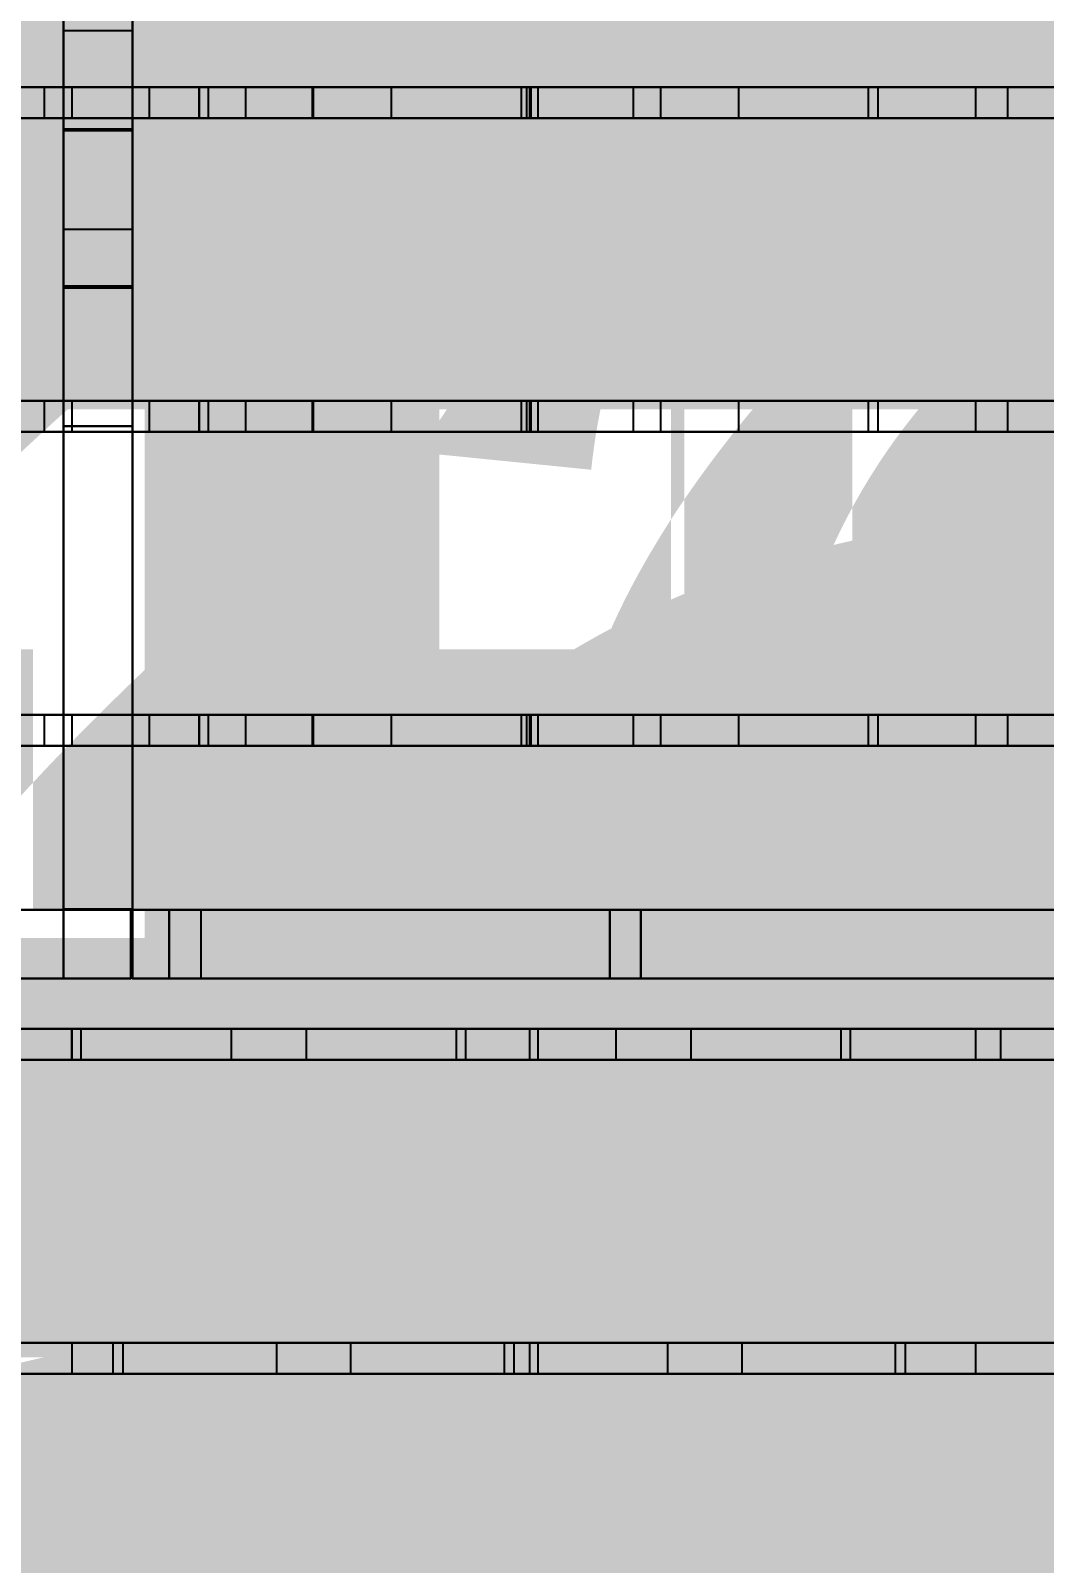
# Model space of a CAD drawing. Header units: inches. Extents: x -252 to 449, y -12 to 800.
# Drawn here: x -124.7 to -73.1, y 346.2 to 424.3 of the extents above; entities that cross this region are included whole.
import ezdxf

# ---------------------------------------------------------------- set-up
doc = ezdxf.new("R2010")
doc.units = ezdxf.units.IN
doc.header["$MEASUREMENT"] = 0
for name, color, linetype in [('FT2', 8, 'CONTINUOUS'), ('RT2', 7, 'CONTINUOUS'), ('W2', 5, 'CONTINUOUS')]:
    doc.layers.add(name, color=color, linetype=linetype)

msp = doc.modelspace()

# ---------------------------------------------------------------- linework, layer by layer
at = {"layer": 'FT2'}
for points in [[(-252, 419.87, 121.97), (0, 419.87, 121.97), (0, 421.45, 121.97), (-252, 421.45, 121.97)], [(-252, 421.45, 121.97), (0, 421.45, 121.97), (0, 421.45, 119.92), (-252, 421.45, 119.92)], [(-252, 421.45, 108), (0, 421.45, 108), (0, 419.87, 108), (-252, 419.87, 108)], [(-252, 421.45, 108), (-252, 421.45, 110.05), (0, 421.45, 110.05), (0, 421.45, 108)], [(-124.02, 421.45, 121.97), (-118.65, 421.45, 109.08), (-120.54, 421.45, 108.29), (-125.91, 421.45, 121.18)], [(-124.02, 419.87, 121.97), (-118.65, 419.87, 109.08), (-118.65, 421.45, 109.08), (-124.02, 421.45, 121.97)], [(-116.13, 421.45, 108.04), (-118.18, 421.45, 108.04), (-118.18, 421.45, 121.93), (-116.13, 421.45, 121.93)], [(-116.13, 421.45, 108.04), (-116.13, 421.45, 121.93), (-116.13, 419.87, 121.93), (-116.13, 419.87, 108.04)], [(-115.66, 419.87, 109.08), (-110.3, 419.87, 121.97), (-110.3, 421.45, 121.97), (-115.66, 421.45, 109.08)], [(-115.66, 421.45, 109.08), (-110.3, 421.45, 121.97), (-108.41, 421.45, 121.18), (-113.77, 421.45, 108.29)], [(-113.77, 421.45, 121.97), (-110.35, 421.45, 115.25), (-112.17, 421.45, 114.32), (-115.59, 421.45, 121.04)], [(-113.77, 419.87, 121.97), (-110.35, 419.87, 115.25), (-110.35, 421.45, 115.25), (-113.77, 421.45, 121.97)], [(-106.34, 421.45, 121.97), (-99.71, 421.45, 109.08), (-101.53, 421.45, 108.14), (-108.16, 421.45, 121.03)], [(-106.34, 419.87, 121.97), (-99.71, 419.87, 109.08), (-99.71, 421.45, 109.08), (-106.34, 421.45, 121.97)], [(-99.44, 421.45, 121.97), (-93.99, 421.45, 113.78), (-95.69, 421.45, 112.65), (-101.15, 421.45, 120.83)], [(-99.44, 419.87, 121.97), (-93.99, 419.87, 113.78), (-93.99, 421.45, 113.78), (-99.44, 421.45, 121.97)], [(-99.23, 419.87, 109.08), (-92.61, 419.87, 121.97), (-92.61, 421.45, 121.97), (-99.23, 421.45, 109.08)], [(-99.23, 421.45, 109.08), (-92.61, 421.45, 121.97), (-90.79, 421.45, 121.03), (-97.41, 421.45, 108.14)], [(-88.65, 421.45, 121.97), (-82.02, 421.45, 109.08), (-83.84, 421.45, 108.14), (-90.47, 421.45, 121.03)], [(-88.65, 419.87, 121.97), (-82.02, 419.87, 109.08), (-82.02, 421.45, 109.08), (-88.65, 421.45, 121.97)], [(-81.55, 419.87, 109.08), (-74.93, 419.87, 121.97), (-74.93, 421.45, 121.97), (-81.55, 421.45, 109.08)], [(-81.55, 421.45, 109.08), (-74.93, 421.45, 121.97), (-73.11, 421.45, 121.03), (-79.73, 421.45, 108.14)], [(-252, 419.87, 121.97), (-252, 419.87, 119.92), (0, 419.87, 119.92), (0, 419.87, 121.97)], [(-252, 419.87, 108), (0, 419.87, 108), (0, 419.87, 110.05), (-252, 419.87, 110.05)], [(-124.02, 419.87, 121.97), (-125.91, 419.87, 121.18), (-120.54, 419.87, 108.29), (-118.65, 419.87, 109.08)], [(-116.13, 419.87, 108.04), (-116.13, 419.87, 121.93), (-118.18, 419.87, 121.93), (-118.18, 419.87, 108.04)], [(-115.66, 419.87, 109.08), (-113.77, 419.87, 108.29), (-108.41, 419.87, 121.18), (-110.3, 419.87, 121.97)], [(-113.77, 419.87, 121.97), (-115.59, 419.87, 121.04), (-112.17, 419.87, 114.32), (-110.35, 419.87, 115.25)], [(-106.34, 419.87, 121.97), (-108.16, 419.87, 121.03), (-101.53, 419.87, 108.14), (-99.71, 419.87, 109.08)], [(-99.44, 419.87, 121.97), (-101.15, 419.87, 120.83), (-95.69, 419.87, 112.65), (-93.99, 419.87, 113.78)], [(-99.23, 419.87, 109.08), (-97.41, 419.87, 108.14), (-90.79, 419.87, 121.03), (-92.61, 419.87, 121.97)], [(-88.65, 419.87, 121.97), (-90.47, 419.87, 121.03), (-83.84, 419.87, 108.14), (-82.02, 419.87, 109.08)], [(-81.55, 419.87, 109.08), (-79.73, 419.87, 108.14), (-73.11, 419.87, 121.03), (-74.93, 419.87, 121.97)], [(-252, 403.87, 121.97), (0, 403.87, 121.97), (0, 405.45, 121.97), (-252, 405.45, 121.97)], [(-252, 405.45, 121.97), (0, 405.45, 121.97), (0, 405.45, 119.92), (-252, 405.45, 119.92)], [(-252, 405.45, 108), (0, 405.45, 108), (0, 403.87, 108), (-252, 403.87, 108)], [(-252, 405.45, 108), (-252, 405.45, 110.05), (0, 405.45, 110.05), (0, 405.45, 108)], [(-124.02, 405.45, 121.97), (-118.65, 405.45, 109.08), (-120.54, 405.45, 108.29), (-125.91, 405.45, 121.18)], [(-124.02, 403.87, 121.97), (-118.65, 403.87, 109.08), (-118.65, 405.45, 109.08), (-124.02, 405.45, 121.97)], [(-116.13, 405.45, 108.04), (-118.18, 405.45, 108.04), (-118.18, 405.45, 121.93), (-116.13, 405.45, 121.93)], [(-116.13, 405.45, 108.04), (-116.13, 405.45, 121.93), (-116.13, 403.87, 121.93), (-116.13, 403.87, 108.04)], [(-115.66, 403.87, 109.08), (-110.3, 403.87, 121.97), (-110.3, 405.45, 121.97), (-115.66, 405.45, 109.08)], [(-115.66, 405.45, 109.08), (-110.3, 405.45, 121.97), (-108.41, 405.45, 121.18), (-113.77, 405.45, 108.29)], [(-113.77, 405.45, 121.97), (-110.35, 405.45, 115.25), (-112.17, 405.45, 114.32), (-115.59, 405.45, 121.04)], [(-113.77, 403.87, 121.97), (-110.35, 403.87, 115.25), (-110.35, 405.45, 115.25), (-113.77, 405.45, 121.97)], [(-106.34, 405.45, 121.97), (-99.71, 405.45, 109.08), (-101.53, 405.45, 108.14), (-108.16, 405.45, 121.03)], [(-106.34, 403.87, 121.97), (-99.71, 403.87, 109.08), (-99.71, 405.45, 109.08), (-106.34, 405.45, 121.97)], [(-99.44, 405.45, 121.97), (-93.99, 405.45, 113.78), (-95.69, 405.45, 112.65), (-101.15, 405.45, 120.83)], [(-99.44, 403.87, 121.97), (-93.99, 403.87, 113.78), (-93.99, 405.45, 113.78), (-99.44, 405.45, 121.97)], [(-99.23, 403.87, 109.08), (-92.61, 403.87, 121.97), (-92.61, 405.45, 121.97), (-99.23, 405.45, 109.08)], [(-99.23, 405.45, 109.08), (-92.61, 405.45, 121.97), (-90.79, 405.45, 121.03), (-97.41, 405.45, 108.14)], [(-88.65, 405.45, 121.97), (-82.02, 405.45, 109.08), (-83.84, 405.45, 108.14), (-90.47, 405.45, 121.03)], [(-88.65, 403.87, 121.97), (-82.02, 403.87, 109.08), (-82.02, 405.45, 109.08), (-88.65, 405.45, 121.97)], [(-81.55, 403.87, 109.08), (-74.93, 403.87, 121.97), (-74.93, 405.45, 121.97), (-81.55, 405.45, 109.08)], [(-81.55, 405.45, 109.08), (-74.93, 405.45, 121.97), (-73.11, 405.45, 121.03), (-79.73, 405.45, 108.14)], [(-252, 403.87, 121.97), (-252, 403.87, 119.92), (0, 403.87, 119.92), (0, 403.87, 121.97)], [(-252, 403.87, 108), (0, 403.87, 108), (0, 403.87, 110.05), (-252, 403.87, 110.05)], [(-124.02, 403.87, 121.97), (-125.91, 403.87, 121.18), (-120.54, 403.87, 108.29), (-118.65, 403.87, 109.08)], [(-116.13, 403.87, 108.04), (-116.13, 403.87, 121.93), (-118.18, 403.87, 121.93), (-118.18, 403.87, 108.04)], [(-115.66, 403.87, 109.08), (-113.77, 403.87, 108.29), (-108.41, 403.87, 121.18), (-110.3, 403.87, 121.97)], [(-113.77, 403.87, 121.97), (-115.59, 403.87, 121.04), (-112.17, 403.87, 114.32), (-110.35, 403.87, 115.25)], [(-106.34, 403.87, 121.97), (-108.16, 403.87, 121.03), (-101.53, 403.87, 108.14), (-99.71, 403.87, 109.08)], [(-99.44, 403.87, 121.97), (-101.15, 403.87, 120.83), (-95.69, 403.87, 112.65), (-93.99, 403.87, 113.78)], [(-99.23, 403.87, 109.08), (-97.41, 403.87, 108.14), (-90.79, 403.87, 121.03), (-92.61, 403.87, 121.97)], [(-88.65, 403.87, 121.97), (-90.47, 403.87, 121.03), (-83.84, 403.87, 108.14), (-82.02, 403.87, 109.08)], [(-81.55, 403.87, 109.08), (-79.73, 403.87, 108.14), (-73.11, 403.87, 121.03), (-74.93, 403.87, 121.97)], [(-252, 387.87, 121.97), (0, 387.87, 121.97), (0, 389.45, 121.97), (-252, 389.45, 121.97)], [(-252, 389.45, 121.97), (0, 389.45, 121.97), (0, 389.45, 119.92), (-252, 389.45, 119.92)], [(-252, 389.45, 108), (0, 389.45, 108), (0, 387.87, 108), (-252, 387.87, 108)], [(-252, 389.45, 108), (-252, 389.45, 110.05), (0, 389.45, 110.05), (0, 389.45, 108)], [(-124.02, 389.45, 121.97), (-118.65, 389.45, 109.08), (-120.54, 389.45, 108.29), (-125.91, 389.45, 121.18)], [(-124.02, 387.87, 121.97), (-118.65, 387.87, 109.08), (-118.65, 389.45, 109.08), (-124.02, 389.45, 121.97)], [(-116.13, 389.45, 108.04), (-118.18, 389.45, 108.04), (-118.18, 389.45, 121.93), (-116.13, 389.45, 121.93)], [(-116.13, 389.45, 108.04), (-116.13, 389.45, 121.93), (-116.13, 387.87, 121.93), (-116.13, 387.87, 108.04)], [(-115.66, 387.87, 109.08), (-110.3, 387.87, 121.97), (-110.3, 389.45, 121.97), (-115.66, 389.45, 109.08)], [(-115.66, 389.45, 109.08), (-110.3, 389.45, 121.97), (-108.41, 389.45, 121.18), (-113.77, 389.45, 108.29)], [(-113.77, 389.45, 121.97), (-110.35, 389.45, 115.25), (-112.17, 389.45, 114.32), (-115.59, 389.45, 121.04)], [(-113.77, 387.87, 121.97), (-110.35, 387.87, 115.25), (-110.35, 389.45, 115.25), (-113.77, 389.45, 121.97)], [(-106.34, 389.45, 121.97), (-99.71, 389.45, 109.08), (-101.53, 389.45, 108.14), (-108.16, 389.45, 121.03)], [(-106.34, 387.87, 121.97), (-99.71, 387.87, 109.08), (-99.71, 389.45, 109.08), (-106.34, 389.45, 121.97)], [(-99.44, 389.45, 121.97), (-93.99, 389.45, 113.78), (-95.69, 389.45, 112.65), (-101.15, 389.45, 120.83)], [(-99.44, 387.87, 121.97), (-93.99, 387.87, 113.78), (-93.99, 389.45, 113.78), (-99.44, 389.45, 121.97)], [(-99.23, 387.87, 109.08), (-92.61, 387.87, 121.97), (-92.61, 389.45, 121.97), (-99.23, 389.45, 109.08)], [(-99.23, 389.45, 109.08), (-92.61, 389.45, 121.97), (-90.79, 389.45, 121.03), (-97.41, 389.45, 108.14)], [(-88.65, 389.45, 121.97), (-82.02, 389.45, 109.08), (-83.84, 389.45, 108.14), (-90.47, 389.45, 121.03)], [(-88.65, 387.87, 121.97), (-82.02, 387.87, 109.08), (-82.02, 389.45, 109.08), (-88.65, 389.45, 121.97)], [(-81.55, 387.87, 109.08), (-74.93, 387.87, 121.97), (-74.93, 389.45, 121.97), (-81.55, 389.45, 109.08)], [(-81.55, 389.45, 109.08), (-74.93, 389.45, 121.97), (-73.11, 389.45, 121.03), (-79.73, 389.45, 108.14)], [(-252, 387.87, 121.97), (-252, 387.87, 119.92), (0, 387.87, 119.92), (0, 387.87, 121.97)], [(-252, 387.87, 108), (0, 387.87, 108), (0, 387.87, 110.05), (-252, 387.87, 110.05)], [(-124.02, 387.87, 121.97), (-125.91, 387.87, 121.18), (-120.54, 387.87, 108.29), (-118.65, 387.87, 109.08)], [(-116.13, 387.87, 108.04), (-116.13, 387.87, 121.93), (-118.18, 387.87, 121.93), (-118.18, 387.87, 108.04)], [(-115.66, 387.87, 109.08), (-113.77, 387.87, 108.29), (-108.41, 387.87, 121.18), (-110.3, 387.87, 121.97)], [(-113.77, 387.87, 121.97), (-115.59, 387.87, 121.04), (-112.17, 387.87, 114.32), (-110.35, 387.87, 115.25)], [(-106.34, 387.87, 121.97), (-108.16, 387.87, 121.03), (-101.53, 387.87, 108.14), (-99.71, 387.87, 109.08)], [(-99.44, 387.87, 121.97), (-101.15, 387.87, 120.83), (-95.69, 387.87, 112.65), (-93.99, 387.87, 113.78)], [(-99.23, 387.87, 109.08), (-97.41, 387.87, 108.14), (-90.79, 387.87, 121.03), (-92.61, 387.87, 121.97)], [(-88.65, 387.87, 121.97), (-90.47, 387.87, 121.03), (-83.84, 387.87, 108.14), (-82.02, 387.87, 109.08)], [(-81.55, 387.87, 109.08), (-79.73, 387.87, 108.14), (-73.11, 387.87, 121.03), (-74.93, 387.87, 121.97)], [(-252, 371.87, 121.97), (-12.37, 371.87, 121.97), (-12.37, 373.45, 121.97), (-252, 373.45, 121.97)], [(-252, 373.45, 121.97), (-12.37, 373.45, 121.97), (-12.37, 373.45, 119.92), (-252, 373.45, 119.92)], [(-252, 373.45, 108), (-12.37, 373.45, 108), (-12.37, 371.87, 108), (-252, 371.87, 108)], [(-252, 373.45, 108), (-252, 373.45, 110.05), (-12.37, 373.45, 110.05), (-12.37, 373.45, 108)], [(-130.29, 373.45, 121.97), (-122.62, 373.45, 109.2), (-124.38, 373.45, 108.14), (-132.04, 373.45, 120.92)], [(-130.29, 371.87, 121.97), (-122.62, 371.87, 109.2), (-122.62, 373.45, 109.2), (-130.29, 373.45, 121.97)], [(-122.15, 371.87, 109.2), (-114.48, 371.87, 121.97), (-114.48, 373.45, 121.97), (-122.15, 373.45, 109.2)], [(-122.15, 373.45, 109.2), (-114.48, 373.45, 121.97), (-112.72, 373.45, 120.91), (-120.4, 373.45, 108.14)], [(-110.68, 373.45, 121.97), (-103.02, 373.45, 109.2), (-104.78, 373.45, 108.14), (-112.44, 373.45, 120.92)], [(-110.68, 371.87, 121.97), (-103.02, 371.87, 109.2), (-103.02, 373.45, 109.2), (-110.68, 373.45, 121.97)], [(-102.55, 371.87, 109.2), (-94.88, 371.87, 121.97), (-94.88, 373.45, 121.97), (-102.55, 373.45, 109.2)], [(-102.55, 373.45, 109.2), (-94.88, 373.45, 121.97), (-93.12, 373.45, 120.91), (-100.79, 373.45, 108.14)], [(-91.08, 373.45, 121.97), (-83.42, 373.45, 109.2), (-85.18, 373.45, 108.14), (-92.84, 373.45, 120.92)], [(-91.08, 371.87, 121.97), (-83.42, 371.87, 109.2), (-83.42, 373.45, 109.2), (-91.08, 373.45, 121.97)], [(-82.95, 371.87, 109.2), (-75.28, 371.87, 121.97), (-75.28, 373.45, 121.97), (-82.95, 373.45, 109.2)], [(-82.95, 373.45, 109.2), (-75.28, 373.45, 121.97), (-73.52, 373.45, 120.91), (-81.19, 373.45, 108.14)], [(-71.48, 373.45, 121.97), (-63.82, 373.45, 109.2), (-65.57, 373.45, 108.14), (-73.24, 373.45, 120.92)], [(-252, 371.87, 121.97), (-252, 371.87, 119.92), (-12.37, 371.87, 119.92), (-12.37, 371.87, 121.97)], [(-252, 371.87, 108), (-12.37, 371.87, 108), (-12.37, 371.87, 110.05), (-252, 371.87, 110.05)], [(-130.29, 371.87, 121.97), (-132.04, 371.87, 120.92), (-124.38, 371.87, 108.14), (-122.62, 371.87, 109.2)], [(-122.15, 371.87, 109.2), (-120.4, 371.87, 108.14), (-112.72, 371.87, 120.91), (-114.48, 371.87, 121.97)], [(-110.68, 371.87, 121.97), (-112.44, 371.87, 120.92), (-104.78, 371.87, 108.14), (-103.02, 371.87, 109.2)], [(-102.55, 371.87, 109.2), (-100.79, 371.87, 108.14), (-93.12, 371.87, 120.91), (-94.88, 371.87, 121.97)], [(-91.08, 371.87, 121.97), (-92.84, 371.87, 120.92), (-85.18, 371.87, 108.14), (-83.42, 371.87, 109.2)], [(-82.95, 371.87, 109.2), (-81.19, 371.87, 108.14), (-73.52, 371.87, 120.91), (-75.28, 371.87, 121.97)], [(-71.48, 371.87, 121.97), (-73.24, 371.87, 120.92), (-65.57, 371.87, 108.14), (-63.82, 371.87, 109.2)], [(-252, 355.87, 121.97), (-28.37, 355.87, 121.97), (-28.37, 357.45, 121.97), (-252, 357.45, 121.97)], [(-252, 357.45, 121.97), (-28.37, 357.45, 121.97), (-28.37, 357.45, 119.92), (-252, 357.45, 119.92)], [(-252, 357.45, 108), (-28.37, 357.45, 108), (-28.37, 355.87, 108), (-252, 355.87, 108)], [(-252, 357.45, 108), (-252, 357.45, 110.05), (-28.37, 357.45, 110.05), (-28.37, 357.45, 108)], [(-128.33, 357.45, 121.97), (-120.5, 357.45, 109.22), (-122.24, 357.45, 108.14), (-130.08, 357.45, 120.9)], [(-128.33, 355.87, 121.97), (-120.5, 355.87, 109.22), (-120.5, 357.45, 109.22), (-128.33, 357.45, 121.97)], [(-120.02, 355.87, 109.22), (-112.17, 355.87, 121.97), (-112.17, 357.45, 121.97), (-120.02, 357.45, 109.22)], [(-120.02, 357.45, 109.22), (-112.17, 357.45, 121.97), (-110.43, 357.45, 120.9), (-118.28, 357.45, 108.14)], [(-108.41, 357.45, 121.97), (-100.57, 357.45, 109.22), (-102.31, 357.45, 108.14), (-110.15, 357.45, 120.9)], [(-108.41, 355.87, 121.97), (-100.57, 355.87, 109.22), (-100.57, 357.45, 109.22), (-108.41, 357.45, 121.97)], [(-100.09, 355.87, 109.22), (-92.24, 355.87, 121.97), (-92.24, 357.45, 121.97), (-100.09, 357.45, 109.22)], [(-100.09, 357.45, 109.22), (-92.24, 357.45, 121.97), (-90.5, 357.45, 120.9), (-98.35, 357.45, 108.14)], [(-88.48, 357.45, 121.97), (-80.64, 357.45, 109.22), (-82.38, 357.45, 108.14), (-90.22, 357.45, 120.9)], [(-88.48, 355.87, 121.97), (-80.64, 355.87, 109.22), (-80.64, 357.45, 109.22), (-88.48, 357.45, 121.97)], [(-80.16, 355.87, 109.22), (-72.31, 355.87, 121.97), (-72.31, 357.45, 121.97), (-80.16, 357.45, 109.22)], [(-80.16, 357.45, 109.22), (-72.31, 357.45, 121.97), (-70.57, 357.45, 120.9), (-78.42, 357.45, 108.14)], [(-252, 355.87, 121.97), (-252, 355.87, 119.92), (-28.37, 355.87, 119.92), (-28.37, 355.87, 121.97)], [(-252, 355.87, 108), (-28.37, 355.87, 108), (-28.37, 355.87, 110.05), (-252, 355.87, 110.05)], [(-128.33, 355.87, 121.97), (-130.08, 355.87, 120.9), (-122.24, 355.87, 108.14), (-120.5, 355.87, 109.22)], [(-120.02, 355.87, 109.22), (-118.28, 355.87, 108.14), (-110.43, 355.87, 120.9), (-112.17, 355.87, 121.97)], [(-108.41, 355.87, 121.97), (-110.15, 355.87, 120.9), (-102.31, 355.87, 108.14), (-100.57, 355.87, 109.22)], [(-100.09, 355.87, 109.22), (-98.35, 355.87, 108.14), (-90.5, 355.87, 120.9), (-92.24, 355.87, 121.97)], [(-88.48, 355.87, 121.97), (-90.22, 355.87, 120.9), (-82.38, 355.87, 108.14), (-80.64, 355.87, 109.22)], [(-80.16, 355.87, 109.22), (-78.42, 355.87, 108.14), (-70.57, 355.87, 120.9), (-72.31, 355.87, 121.97)]]:
    msp.add_3dface(points, dxfattribs=at)
at = {"layer": 'RT2'}
for points in [[(0, 419.87, 229.96), (-252, 419.87, 229.96), (-252, 421.45, 229.96), (0, 421.45, 229.96)], [(0, 421.45, 229.96), (-252, 421.45, 229.96), (-252, 421.45, 232.01), (0, 421.45, 232.01)], [(0, 421.45, 234.96), (-1.17, 421.45, 233.28), (-127.17, 421.45, 321.51), (-126, 421.45, 323.19)], [(0, 421.45, 234.96), (-126, 421.45, 323.19), (-126, 419.87, 323.19), (0, 419.87, 234.96)], [(-99.27, 421.45, 230.46), (-101.26, 421.45, 229.94), (-124.59, 421.45, 320.3), (-122.61, 421.45, 320.81)], [(-99.27, 421.45, 230.46), (-122.61, 421.45, 320.81), (-122.61, 419.87, 320.81), (-99.27, 419.87, 230.46)], [(-76.56, 421.45, 287.99), (-98.87, 421.45, 230.71), (-98.87, 419.87, 230.71), (-76.56, 419.87, 287.99)], [(-76.56, 421.45, 287.99), (-74.65, 421.45, 287.24), (-96.96, 421.45, 229.97), (-98.87, 421.45, 230.71)], [(-50.75, 421.45, 230.73), (-52.65, 421.45, 229.97), (-74.92, 421.45, 285.33), (-73.02, 421.45, 286.09)], [(0, 419.87, 229.96), (0, 419.87, 232.01), (-252, 419.87, 232.01), (-252, 419.87, 229.96)], [(0, 419.87, 234.96), (-126, 419.87, 323.19), (-127.17, 419.87, 321.51), (-1.17, 419.87, 233.28)], [(-99.27, 419.87, 230.46), (-122.61, 419.87, 320.81), (-124.59, 419.87, 320.3), (-101.26, 419.87, 229.94)], [(-76.56, 419.87, 287.99), (-98.87, 419.87, 230.71), (-96.96, 419.87, 229.97), (-74.65, 419.87, 287.24)], [(-50.75, 419.87, 230.73), (-73.02, 419.87, 286.09), (-74.92, 419.87, 285.33), (-52.65, 419.87, 229.97)], [(0, 403.87, 229.96), (-252, 403.87, 229.96), (-252, 405.45, 229.96), (0, 405.45, 229.96)], [(0, 405.45, 229.96), (-252, 405.45, 229.96), (-252, 405.45, 232.01), (0, 405.45, 232.01)], [(0, 405.45, 234.96), (-1.17, 405.45, 233.28), (-127.17, 405.45, 321.51), (-126, 405.45, 323.19)], [(0, 405.45, 234.96), (-126, 405.45, 323.19), (-126, 403.87, 323.19), (0, 403.87, 234.96)], [(-99.27, 405.45, 230.46), (-101.26, 405.45, 229.94), (-124.59, 405.45, 320.3), (-122.61, 405.45, 320.81)], [(-99.27, 405.45, 230.46), (-122.61, 405.45, 320.81), (-122.61, 403.87, 320.81), (-99.27, 403.87, 230.46)], [(-76.56, 405.45, 287.99), (-98.87, 405.45, 230.71), (-98.87, 403.87, 230.71), (-76.56, 403.87, 287.99)], [(-76.56, 405.45, 287.99), (-74.65, 405.45, 287.24), (-96.96, 405.45, 229.97), (-98.87, 405.45, 230.71)], [(-50.75, 405.45, 230.73), (-52.65, 405.45, 229.97), (-74.92, 405.45, 285.33), (-73.02, 405.45, 286.09)], [(0, 403.87, 229.96), (0, 403.87, 232.01), (-252, 403.87, 232.01), (-252, 403.87, 229.96)], [(0, 403.87, 234.96), (-126, 403.87, 323.19), (-127.17, 403.87, 321.51), (-1.17, 403.87, 233.28)], [(-99.27, 403.87, 230.46), (-122.61, 403.87, 320.81), (-124.59, 403.87, 320.3), (-101.26, 403.87, 229.94)], [(-76.56, 403.87, 287.99), (-98.87, 403.87, 230.71), (-96.96, 403.87, 229.97), (-74.65, 403.87, 287.24)], [(-50.75, 403.87, 230.73), (-73.02, 403.87, 286.09), (-74.92, 403.87, 285.33), (-52.65, 403.87, 229.97)], [(0, 387.87, 229.96), (-252, 387.87, 229.96), (-252, 389.45, 229.96), (0, 389.45, 229.96)], [(0, 389.45, 229.96), (-252, 389.45, 229.96), (-252, 389.45, 232.01), (0, 389.45, 232.01)], [(0, 389.45, 234.96), (-1.17, 389.45, 233.28), (-127.17, 389.45, 321.51), (-126, 389.45, 323.19)], [(0, 389.45, 234.96), (-126, 389.45, 323.19), (-126, 387.87, 323.19), (0, 387.87, 234.96)], [(-99.27, 389.45, 230.46), (-101.26, 389.45, 229.94), (-124.59, 389.45, 320.3), (-122.61, 389.45, 320.81)], [(-99.27, 389.45, 230.46), (-122.61, 389.45, 320.81), (-122.61, 387.87, 320.81), (-99.27, 387.87, 230.46)], [(-76.56, 389.45, 287.99), (-98.87, 389.45, 230.71), (-98.87, 387.87, 230.71), (-76.56, 387.87, 287.99)], [(-76.56, 389.45, 287.99), (-74.65, 389.45, 287.24), (-96.96, 389.45, 229.97), (-98.87, 389.45, 230.71)], [(-50.75, 389.45, 230.73), (-52.65, 389.45, 229.97), (-74.92, 389.45, 285.33), (-73.02, 389.45, 286.09)], [(0, 387.87, 229.96), (0, 387.87, 232.01), (-252, 387.87, 232.01), (-252, 387.87, 229.96)], [(0, 387.87, 234.96), (-126, 387.87, 323.19), (-127.17, 387.87, 321.51), (-1.17, 387.87, 233.28)], [(-99.27, 387.87, 230.46), (-122.61, 387.87, 320.81), (-124.59, 387.87, 320.3), (-101.26, 387.87, 229.94)], [(-76.56, 387.87, 287.99), (-98.87, 387.87, 230.71), (-96.96, 387.87, 229.97), (-74.65, 387.87, 287.24)], [(-50.75, 387.87, 230.73), (-73.02, 387.87, 286.09), (-74.92, 387.87, 285.33), (-52.65, 387.87, 229.97)], [(0, 371.87, 229.96), (-252, 371.87, 229.96), (-252, 373.45, 229.96), (0, 373.45, 229.96)], [(0, 373.45, 229.96), (-252, 373.45, 229.96), (-252, 373.45, 232.01), (0, 373.45, 232.01)], [(0, 373.45, 234.96), (-1.17, 373.45, 233.28), (-127.17, 373.45, 321.51), (-126, 373.45, 323.19)], [(0, 373.45, 234.96), (-126, 373.45, 323.19), (-126, 371.87, 323.19), (0, 371.87, 234.96)], [(-99.27, 373.45, 230.46), (-101.26, 373.45, 229.94), (-124.59, 373.45, 320.3), (-122.61, 373.45, 320.81)], [(-99.27, 373.45, 230.46), (-122.61, 373.45, 320.81), (-122.61, 371.87, 320.81), (-99.27, 371.87, 230.46)], [(-76.56, 373.45, 287.99), (-98.87, 373.45, 230.71), (-98.87, 371.87, 230.71), (-76.56, 371.87, 287.99)], [(-76.56, 373.45, 287.99), (-74.65, 373.45, 287.24), (-96.96, 373.45, 229.97), (-98.87, 373.45, 230.71)], [(-50.75, 373.45, 230.73), (-52.65, 373.45, 229.97), (-74.92, 373.45, 285.33), (-73.02, 373.45, 286.09)], [(0, 371.87, 229.96), (0, 371.87, 232.01), (-252, 371.87, 232.01), (-252, 371.87, 229.96)], [(0, 371.87, 234.96), (-126, 371.87, 323.19), (-127.17, 371.87, 321.51), (-1.17, 371.87, 233.28)], [(-99.27, 371.87, 230.46), (-122.61, 371.87, 320.81), (-124.59, 371.87, 320.3), (-101.26, 371.87, 229.94)], [(-76.56, 371.87, 287.99), (-98.87, 371.87, 230.71), (-96.96, 371.87, 229.97), (-74.65, 371.87, 287.24)], [(-50.75, 371.87, 230.73), (-73.02, 371.87, 286.09), (-74.92, 371.87, 285.33), (-52.65, 371.87, 229.97)], [(0, 355.87, 229.96), (-252, 355.87, 229.96), (-252, 357.45, 229.96), (0, 357.45, 229.96)], [(0, 357.45, 229.96), (-252, 357.45, 229.96), (-252, 357.45, 232.01), (0, 357.45, 232.01)], [(0, 357.45, 234.96), (-1.17, 357.45, 233.28), (-127.17, 357.45, 321.51), (-126, 357.45, 323.19)], [(0, 357.45, 234.96), (-126, 357.45, 323.19), (-126, 355.87, 323.19), (0, 355.87, 234.96)], [(-99.27, 357.45, 230.46), (-101.26, 357.45, 229.94), (-124.59, 357.45, 320.3), (-122.61, 357.45, 320.81)], [(-99.27, 357.45, 230.46), (-122.61, 357.45, 320.81), (-122.61, 355.87, 320.81), (-99.27, 355.87, 230.46)], [(-76.56, 357.45, 287.99), (-98.87, 357.45, 230.71), (-98.87, 355.87, 230.71), (-76.56, 355.87, 287.99)], [(-76.56, 357.45, 287.99), (-74.65, 357.45, 287.24), (-96.96, 357.45, 229.97), (-98.87, 357.45, 230.71)], [(-50.75, 357.45, 230.73), (-52.65, 357.45, 229.97), (-74.92, 357.45, 285.33), (-73.02, 357.45, 286.09)], [(0, 355.87, 229.96), (0, 355.87, 232.01), (-252, 355.87, 232.01), (-252, 355.87, 229.96)], [(0, 355.87, 234.96), (-126, 355.87, 323.19), (-127.17, 355.87, 321.51), (-1.17, 355.87, 233.28)], [(-99.27, 355.87, 230.46), (-122.61, 355.87, 320.81), (-124.59, 355.87, 320.3), (-101.26, 355.87, 229.94)], [(-76.56, 355.87, 287.99), (-98.87, 355.87, 230.71), (-96.96, 355.87, 229.97), (-74.65, 355.87, 287.24)], [(-50.75, 355.87, 230.73), (-73.02, 355.87, 286.09), (-74.92, 355.87, 285.33), (-52.65, 355.87, 229.97)]]:
    msp.add_3dface(points, dxfattribs=at)
at = {"layer": 'W2'}
for points in [[(-119.53, 451.49, 121.97), (-119.53, 379.55, 121.97), (-123.03, 379.55, 121.97), (-123.03, 451.49, 121.97)], [(-123.03, 379.55, 123.43), (-123.03, 451.49, 123.43), (-123.03, 451.49, 121.97), (-123.03, 379.55, 121.97)], [(-119.53, 379.55, 229.97), (-119.53, 451.49, 229.97), (-123.03, 451.49, 229.97), (-123.03, 379.55, 229.97)], [(-123.03, 451.49, 228.51), (-123.03, 379.55, 228.51), (-123.03, 379.55, 229.97), (-123.03, 451.49, 229.97)], [(-119.53, 451.49, 123.43), (-119.53, 379.55, 123.43), (-119.53, 379.55, 121.97), (-119.53, 451.49, 121.97)], [(-119.53, 379.55, 228.51), (-119.53, 451.49, 228.51), (-119.53, 451.49, 229.97), (-119.53, 379.55, 229.97)], [(-119.53, 435.22, 201.97), (-119.53, 411.22, 201.97), (-123.03, 411.22, 201.97), (-123.03, 435.22, 201.97)], [(-123.03, 411.22, 203.43), (-123.03, 435.22, 203.43), (-123.03, 435.22, 201.97), (-123.03, 411.22, 201.97)], [(-119.53, 411.3, 213.78), (-119.53, 435.14, 213.78), (-123.03, 435.14, 213.78), (-123.03, 411.3, 213.78)], [(-123.03, 435.14, 212.32), (-123.03, 411.3, 212.32), (-123.03, 411.3, 213.78), (-123.03, 435.14, 213.78)], [(-119.53, 435.22, 203.43), (-119.53, 411.22, 203.43), (-119.53, 411.22, 201.97), (-119.53, 435.22, 201.97)], [(-119.53, 411.3, 212.32), (-119.53, 435.14, 212.32), (-119.53, 435.14, 213.78), (-119.53, 411.3, 213.78)], [(-119.53, 411.3, 218.74), (-119.53, 427, 218.74), (-123.03, 427, 218.74), (-123.03, 411.3, 218.74)], [(-123.03, 427, 217.28), (-123.03, 411.3, 217.28), (-123.03, 411.3, 218.74), (-123.03, 427, 218.74)], [(-119.53, 411.3, 217.28), (-119.53, 427, 217.28), (-119.53, 427, 218.74), (-119.53, 411.3, 218.74)], [(-123.03, 425.66, 213.21), (-123.03, 420.67, 201.4), (-123.03, 419.32, 201.97), (-123.03, 424.32, 213.78)], [(-119.53, 420.67, 201.4), (-119.53, 425.66, 213.21), (-119.53, 424.32, 213.78), (-119.53, 419.32, 201.97)], [(-119.53, 419.32, 201.97), (-119.53, 424.32, 213.78), (-123.03, 424.32, 213.78), (-123.03, 419.32, 201.97)], [(-119.53, 414.21, 213.78), (-119.53, 419.21, 201.97), (-123.03, 419.21, 201.97), (-123.03, 414.21, 213.78)], [(-123.03, 417.86, 201.4), (-123.03, 412.87, 213.21), (-123.03, 414.21, 213.78), (-123.03, 419.21, 201.97)], [(-119.53, 412.87, 213.21), (-119.53, 417.86, 201.4), (-119.53, 419.21, 201.97), (-119.53, 414.21, 213.78)], [(-123.03, 412.76, 229.97), (-123.03, 412.76, 201.97), (-123.03, 411.3, 201.97), (-123.03, 411.3, 229.97)], [(-119.53, 412.76, 201.97), (-119.53, 412.76, 229.97), (-119.53, 411.3, 229.97), (-119.53, 411.3, 201.97)], [(-119.53, 411.3, 201.97), (-119.53, 411.3, 229.97), (-123.03, 411.3, 229.97), (-123.03, 411.3, 201.97)], [(-119.53, 411.22, 229.97), (-119.53, 411.22, 121.97), (-123.03, 411.22, 121.97), (-123.03, 411.22, 229.97)], [(-123.03, 409.76, 121.97), (-123.03, 409.76, 229.97), (-123.03, 411.22, 229.97), (-123.03, 411.22, 121.97)], [(-119.53, 404.17, 170.71), (-119.53, 411.22, 170.71), (-123.03, 411.22, 170.71), (-123.03, 404.17, 170.71)], [(-123.03, 411.22, 169.25), (-123.03, 404.17, 169.25), (-123.03, 404.17, 170.71), (-123.03, 411.22, 170.71)], [(-119.53, 404.17, 218.74), (-119.53, 411.22, 218.74), (-123.03, 411.22, 218.74), (-123.03, 404.17, 218.74)], [(-123.03, 411.22, 217.28), (-123.03, 404.17, 217.28), (-123.03, 404.17, 218.74), (-123.03, 411.22, 218.74)], [(-119.53, 409.76, 229.97), (-119.53, 409.76, 121.97), (-119.53, 411.22, 121.97), (-119.53, 411.22, 229.97)], [(-119.53, 404.17, 169.25), (-119.53, 411.22, 169.25), (-119.53, 411.22, 170.71), (-119.53, 404.17, 170.71)], [(-119.53, 404.17, 217.28), (-119.53, 411.22, 217.28), (-119.53, 411.22, 218.74), (-119.53, 404.17, 218.74)], [(-119.53, 404.17, 229.97), (-119.53, 404.17, 121.97), (-123.03, 404.17, 121.97), (-123.03, 404.17, 229.97)], [(-123.03, 402.71, 121.97), (-123.03, 402.71, 229.97), (-123.03, 404.17, 229.97), (-123.03, 404.17, 121.97)], [(-119.53, 379.55, 170.71), (-119.53, 404.17, 170.71), (-123.03, 404.17, 170.71), (-123.03, 379.55, 170.71)], [(-123.03, 404.17, 169.25), (-123.03, 379.55, 169.25), (-123.03, 379.55, 170.71), (-123.03, 404.17, 170.71)], [(-119.53, 379.55, 218.74), (-119.53, 404.17, 218.74), (-123.03, 404.17, 218.74), (-123.03, 379.55, 218.74)], [(-123.03, 404.17, 217.28), (-123.03, 379.55, 217.28), (-123.03, 379.55, 218.74), (-123.03, 404.17, 218.74)], [(-119.53, 402.71, 229.97), (-119.53, 402.71, 121.97), (-119.53, 404.17, 121.97), (-119.53, 404.17, 229.97)], [(-119.53, 379.55, 169.25), (-119.53, 404.17, 169.25), (-119.53, 404.17, 170.71), (-119.53, 379.55, 170.71)], [(-119.53, 379.55, 217.28), (-119.53, 404.17, 217.28), (-119.53, 404.17, 218.74), (-119.53, 379.55, 218.74)], [(-123.03, 381.01, 229.97), (-123.03, 381.01, 121.97), (-123.03, 379.55, 121.97), (-123.03, 379.55, 229.97)], [(-119.53, 381.01, 121.97), (-119.53, 381.01, 229.97), (-119.53, 379.55, 229.97), (-119.53, 379.55, 121.97)], [(-164.97, 379.51, 121.97), (-119.61, 379.51, 121.97), (-119.61, 376.01, 121.97), (-164.97, 376.01, 121.97)], [(-164.97, 379.51, 123.43), (-119.61, 379.51, 123.43), (-119.61, 379.51, 121.97), (-164.97, 379.51, 121.97)], [(-119.61, 379.51, 229.97), (-164.97, 379.51, 229.97), (-164.97, 376.01, 229.97), (-119.61, 376.01, 229.97)], [(-119.61, 379.51, 228.51), (-164.97, 379.51, 228.51), (-164.97, 379.51, 229.97), (-119.61, 379.51, 229.97)], [(-123.03, 379.51, 170.71), (-128.04, 379.51, 170.71), (-128.04, 376.01, 170.71), (-123.03, 376.01, 170.71)], [(-123.03, 379.51, 169.25), (-128.04, 379.51, 169.25), (-128.04, 379.51, 170.71), (-123.03, 379.51, 170.71)], [(-123.03, 379.51, 218.74), (-128.04, 379.51, 218.74), (-128.04, 376.01, 218.74), (-123.03, 376.01, 218.74)], [(-123.03, 379.51, 217.28), (-128.04, 379.51, 217.28), (-128.04, 379.51, 218.74), (-123.03, 379.51, 218.74)], [(-124.49, 379.51, 121.97), (-124.49, 379.51, 229.97), (-123.03, 379.51, 229.97), (-123.03, 379.51, 121.97)], [(-119.53, 379.55, 121.97), (-119.53, 379.55, 229.97), (-123.03, 379.55, 229.97), (-123.03, 379.55, 121.97)], [(-123.03, 379.51, 121.97), (-123.03, 379.51, 229.97), (-123.03, 376.01, 229.97), (-123.03, 376.01, 121.97)], [(-119.61, 379.51, 170.71), (-123.03, 379.51, 170.71), (-123.03, 376.01, 170.71), (-119.61, 376.01, 170.71)], [(-119.61, 379.51, 169.25), (-123.03, 379.51, 169.25), (-123.03, 379.51, 170.71), (-119.61, 379.51, 170.71)], [(-119.61, 379.51, 218.74), (-123.03, 379.51, 218.74), (-123.03, 376.01, 218.74), (-119.61, 376.01, 218.74)], [(-119.61, 379.51, 217.28), (-123.03, 379.51, 217.28), (-123.03, 379.51, 218.74), (-119.61, 379.51, 218.74)], [(-121.07, 379.51, 121.97), (-121.07, 379.51, 229.97), (-119.61, 379.51, 229.97), (-119.61, 379.51, 121.97)], [(-119.61, 379.51, 121.97), (-119.61, 379.51, 229.97), (-119.61, 376.01, 229.97), (-119.61, 376.01, 121.97)], [(-119.53, 379.51, 121.97), (-3.54, 379.51, 121.97), (-3.54, 376.01, 121.97), (-119.53, 376.01, 121.97)], [(-119.53, 379.51, 123.43), (-3.54, 379.51, 123.43), (-3.54, 379.51, 121.97), (-119.53, 379.51, 121.97)], [(-3.54, 379.51, 229.97), (-119.53, 379.51, 229.97), (-119.53, 376.01, 229.97), (-3.54, 376.01, 229.97)], [(-3.54, 379.51, 228.51), (-119.53, 379.51, 228.51), (-119.53, 379.51, 229.97), (-3.54, 379.51, 229.97)], [(-119.53, 379.51, 229.97), (-119.53, 379.51, 121.97), (-119.53, 376.01, 121.97), (-119.53, 376.01, 229.97)], [(-118.07, 379.51, 229.97), (-118.07, 379.51, 121.97), (-119.53, 379.51, 121.97), (-119.53, 379.51, 229.97)], [(-117.65, 379.51, 170.71), (-119.53, 379.51, 170.71), (-119.53, 376.01, 170.71), (-117.65, 376.01, 170.71)], [(-117.65, 379.51, 169.25), (-119.53, 379.51, 169.25), (-119.53, 379.51, 170.71), (-117.65, 379.51, 170.71)], [(-117.65, 379.51, 218.74), (-119.53, 379.51, 218.74), (-119.53, 376.01, 218.74), (-117.65, 376.01, 218.74)], [(-117.65, 379.51, 217.28), (-119.53, 379.51, 217.28), (-119.53, 379.51, 218.74), (-117.65, 379.51, 218.74)], [(-117.65, 379.51, 229.97), (-117.65, 379.51, 121.97), (-117.65, 376.01, 121.97), (-117.65, 376.01, 229.97)], [(-116.19, 379.51, 229.97), (-116.19, 379.51, 121.97), (-117.65, 379.51, 121.97), (-117.65, 379.51, 229.97)], [(-93.63, 379.51, 170.71), (-117.65, 379.51, 170.71), (-117.65, 376.01, 170.71), (-93.63, 376.01, 170.71)], [(-93.63, 379.51, 169.25), (-117.65, 379.51, 169.25), (-117.65, 379.51, 170.71), (-93.63, 379.51, 170.71)], [(-117.65, 379.51, 170.77), (-93.63, 379.51, 170.77), (-93.63, 376.01, 170.77), (-117.65, 376.01, 170.77)], [(-117.65, 379.51, 172.23), (-93.63, 379.51, 172.23), (-93.63, 379.51, 170.77), (-117.65, 379.51, 170.77)], [(-93.63, 379.51, 218.74), (-117.65, 379.51, 218.74), (-117.65, 376.01, 218.74), (-93.63, 376.01, 218.74)], [(-93.63, 379.51, 217.28), (-117.65, 379.51, 217.28), (-117.65, 379.51, 218.74), (-93.63, 379.51, 218.74)], [(-117.65, 379.51, 218.8), (-93.63, 379.51, 218.8), (-93.63, 376.01, 218.8), (-117.65, 376.01, 218.8)], [(-117.65, 379.51, 220.26), (-93.63, 379.51, 220.26), (-93.63, 379.51, 218.8), (-117.65, 379.51, 218.8)], [(-93.63, 379.51, 194.33), (-117.65, 379.51, 194.33), (-117.65, 376.01, 194.33), (-93.63, 376.01, 194.33)], [(-93.63, 379.51, 192.87), (-117.65, 379.51, 192.87), (-117.65, 379.51, 194.33), (-93.63, 379.51, 194.33)], [(-93.63, 379.51, 147.09), (-117.65, 379.51, 147.09), (-117.65, 376.01, 147.09), (-93.63, 376.01, 147.09)], [(-93.63, 379.51, 145.63), (-117.65, 379.51, 145.63), (-117.65, 379.51, 147.09), (-93.63, 379.51, 147.09)], [(-95.21, 379.51, 218.74), (-117.65, 379.51, 195.32), (-117.65, 376.01, 195.32), (-95.21, 376.01, 218.74)], [(-94.15, 379.51, 217.73), (-116.6, 379.51, 194.31), (-117.65, 379.51, 195.32), (-95.21, 379.51, 218.74)], [(-95.21, 379.51, 170.71), (-117.65, 379.51, 148.09), (-117.65, 376.01, 148.09), (-95.21, 376.01, 170.71)], [(-94.17, 379.51, 169.68), (-116.61, 379.51, 147.06), (-117.65, 379.51, 148.09), (-95.21, 379.51, 170.71)], [(-116.03, 379.51, 229.97), (-95.21, 379.51, 218.8), (-95.21, 376.01, 218.8), (-116.03, 376.01, 229.97)], [(-115.35, 379.51, 231.25), (-94.52, 379.51, 220.09), (-95.21, 379.51, 218.8), (-116.03, 379.51, 229.97)], [(-116.03, 379.51, 194.33), (-95.21, 379.51, 170.77), (-95.21, 376.01, 170.77), (-116.03, 376.01, 194.33)], [(-114.94, 379.51, 195.3), (-94.12, 379.51, 171.74), (-95.21, 379.51, 170.77), (-116.03, 379.51, 194.33)], [(-116.03, 379.51, 147.09), (-95.21, 379.51, 121.97), (-95.21, 376.01, 121.97), (-116.03, 376.01, 147.09)], [(-114.91, 379.51, 148.02), (-94.09, 379.51, 122.9), (-95.21, 379.51, 121.97), (-116.03, 379.51, 147.09)], [(-93.63, 379.51, 229.97), (-93.63, 379.51, 121.97), (-93.63, 376.01, 121.97), (-93.63, 376.01, 229.97)], [(-92.18, 379.51, 229.97), (-92.18, 379.51, 121.97), (-93.63, 379.51, 121.97), (-93.63, 379.51, 229.97)], [(-69.62, 379.51, 170.71), (-93.63, 379.51, 170.71), (-93.63, 376.01, 170.71), (-69.62, 376.01, 170.71)], [(-69.62, 379.51, 169.25), (-93.63, 379.51, 169.25), (-93.63, 379.51, 170.71), (-69.62, 379.51, 170.71)], [(-69.62, 379.51, 218.74), (-93.63, 379.51, 218.74), (-93.63, 376.01, 218.74), (-69.62, 376.01, 218.74)], [(-69.62, 379.51, 217.28), (-93.63, 379.51, 217.28), (-93.63, 379.51, 218.74), (-69.62, 379.51, 218.74)], [(-119.61, 376.01, 123.43), (-164.97, 376.01, 123.43), (-164.97, 376.01, 121.97), (-119.61, 376.01, 121.97)], [(-164.97, 376.01, 228.51), (-119.61, 376.01, 228.51), (-119.61, 376.01, 229.97), (-164.97, 376.01, 229.97)], [(-128.04, 376.01, 169.25), (-123.03, 376.01, 169.25), (-123.03, 376.01, 170.71), (-128.04, 376.01, 170.71)], [(-128.04, 376.01, 217.28), (-123.03, 376.01, 217.28), (-123.03, 376.01, 218.74), (-128.04, 376.01, 218.74)], [(-124.49, 376.01, 229.97), (-124.49, 376.01, 121.97), (-123.03, 376.01, 121.97), (-123.03, 376.01, 229.97)], [(-123.03, 376.01, 169.25), (-119.61, 376.01, 169.25), (-119.61, 376.01, 170.71), (-123.03, 376.01, 170.71)], [(-123.03, 376.01, 217.28), (-119.61, 376.01, 217.28), (-119.61, 376.01, 218.74), (-123.03, 376.01, 218.74)], [(-121.07, 376.01, 229.97), (-121.07, 376.01, 121.97), (-119.61, 376.01, 121.97), (-119.61, 376.01, 229.97)], [(-3.54, 376.01, 123.43), (-119.53, 376.01, 123.43), (-119.53, 376.01, 121.97), (-3.54, 376.01, 121.97)], [(-119.53, 376.01, 228.51), (-3.54, 376.01, 228.51), (-3.54, 376.01, 229.97), (-119.53, 376.01, 229.97)], [(-118.07, 376.01, 121.97), (-118.07, 376.01, 229.97), (-119.53, 376.01, 229.97), (-119.53, 376.01, 121.97)], [(-119.53, 376.01, 169.25), (-117.65, 376.01, 169.25), (-117.65, 376.01, 170.71), (-119.53, 376.01, 170.71)], [(-119.53, 376.01, 217.28), (-117.65, 376.01, 217.28), (-117.65, 376.01, 218.74), (-119.53, 376.01, 218.74)], [(-117.65, 376.01, 121.97), (-3.54, 376.01, 229.97), (-5.26, 376.01, 229.97), (-119.37, 376.01, 121.97)], [(-3.54, 376.01, 121.97), (-117.65, 376.01, 229.97), (-119.37, 376.01, 229.97), (-5.26, 376.01, 121.97)], [(-116.19, 376.01, 121.97), (-116.19, 376.01, 229.97), (-117.65, 376.01, 229.97), (-117.65, 376.01, 121.97)], [(-117.65, 376.01, 169.25), (-93.63, 376.01, 169.25), (-93.63, 376.01, 170.71), (-117.65, 376.01, 170.71)], [(-93.63, 376.01, 172.23), (-117.65, 376.01, 172.23), (-117.65, 376.01, 170.77), (-93.63, 376.01, 170.77)], [(-117.65, 376.01, 217.28), (-93.63, 376.01, 217.28), (-93.63, 376.01, 218.74), (-117.65, 376.01, 218.74)], [(-93.63, 376.01, 220.26), (-117.65, 376.01, 220.26), (-117.65, 376.01, 218.8), (-93.63, 376.01, 218.8)], [(-117.65, 376.01, 192.87), (-93.63, 376.01, 192.87), (-93.63, 376.01, 194.33), (-117.65, 376.01, 194.33)], [(-117.65, 376.01, 145.63), (-93.63, 376.01, 145.63), (-93.63, 376.01, 147.09), (-117.65, 376.01, 147.09)], [(-116.6, 376.01, 194.31), (-94.15, 376.01, 217.73), (-95.21, 376.01, 218.74), (-117.65, 376.01, 195.32)], [(-116.61, 376.01, 147.06), (-94.17, 376.01, 169.68), (-95.21, 376.01, 170.71), (-117.65, 376.01, 148.09)], [(-94.52, 376.01, 220.09), (-115.35, 376.01, 231.25), (-116.03, 376.01, 229.97), (-95.21, 376.01, 218.8)], [(-94.12, 376.01, 171.74), (-114.94, 376.01, 195.3), (-116.03, 376.01, 194.33), (-95.21, 376.01, 170.77)], [(-94.09, 376.01, 122.9), (-114.91, 376.01, 148.02), (-116.03, 376.01, 147.09), (-95.21, 376.01, 121.97)], [(-92.18, 376.01, 121.97), (-92.18, 376.01, 229.97), (-93.63, 376.01, 229.97), (-93.63, 376.01, 121.97)], [(-93.63, 376.01, 169.25), (-69.62, 376.01, 169.25), (-69.62, 376.01, 170.71), (-93.63, 376.01, 170.71)], [(-93.63, 376.01, 217.28), (-69.62, 376.01, 217.28), (-69.62, 376.01, 218.74), (-93.63, 376.01, 218.74)]]:
    msp.add_3dface(points, dxfattribs=at)

# ---------------------------------------------------------------- texts
at = {"layer": 'C2t'}
for s, p in [('C1', (-130.5, 278.03, 7.69)), ('C11', (-120.49, 278.02, 16.06)), ('C10', (-110.51, 278.02, 24.31)), ('C9', (-100.52, 278.02, 32.69)), ('C8', (-90.53, 278.02, 40.94))]:
    msp.add_text(s, height=120, dxfattribs=at).set_placement(p)
at = {"layer": 'W1t'}
for s, p in [('L1F16', (-224.53, 405.03, 111.94)), ('L1F17', (-197.05, 364.8, 111.94)), ('L1F15', (-248.5, 362.97, 111.94)), ('L1F18', (-192.01, 324.54, 111.94)), ('L1F20', (-132.01, 313.54, 111.94)), ('L1F41', (-92.29, 302.51, 111.94)), ('L1F19', (-197.06, 289.04, 111.94)), ('L1F21', (-192.02, 257.04, 111.94))]:
    msp.add_text(s, height=120, dxfattribs=at).set_placement(p)
at = {"layer": 'W2t'}
for s, p in [('L2F34', (-165.01, 415.54, 233.91)), ('L2F35', (-119.53, 415.52, 233.91)), ('L2F38', (-208.51, 379.51, 233.91)), ('L2F37', (-142.31, 379.51, 233.91)), ('L2F20', (-248.5, 356.71, 233.91)), ('L2F42', (-105.25, 333.99, 233.91)), ('L2F40', (-165.01, 330.48, 233.91)), ('L2F46', (-96.01, 316.5, 233.91)), ('L2F47', (-119.53, 314.73, 233.91)), ('L2F41', (-208.51, 313.03, 233.91)), ('L2F48', (-185.01, 295.52, 233.91)), ('L2F49', (-178.51, 281.51, 233.91)), ('L2F51', (-208.51, 243.99, 233.91)), ('L2F19', (-248.5, 235.88, 233.91)), ('L2F50', (-165.01, 225.01, 233.91))]:
    msp.add_text(s, height=120, dxfattribs=at).set_placement(p)

doc.saveas('drawing.dxf')
